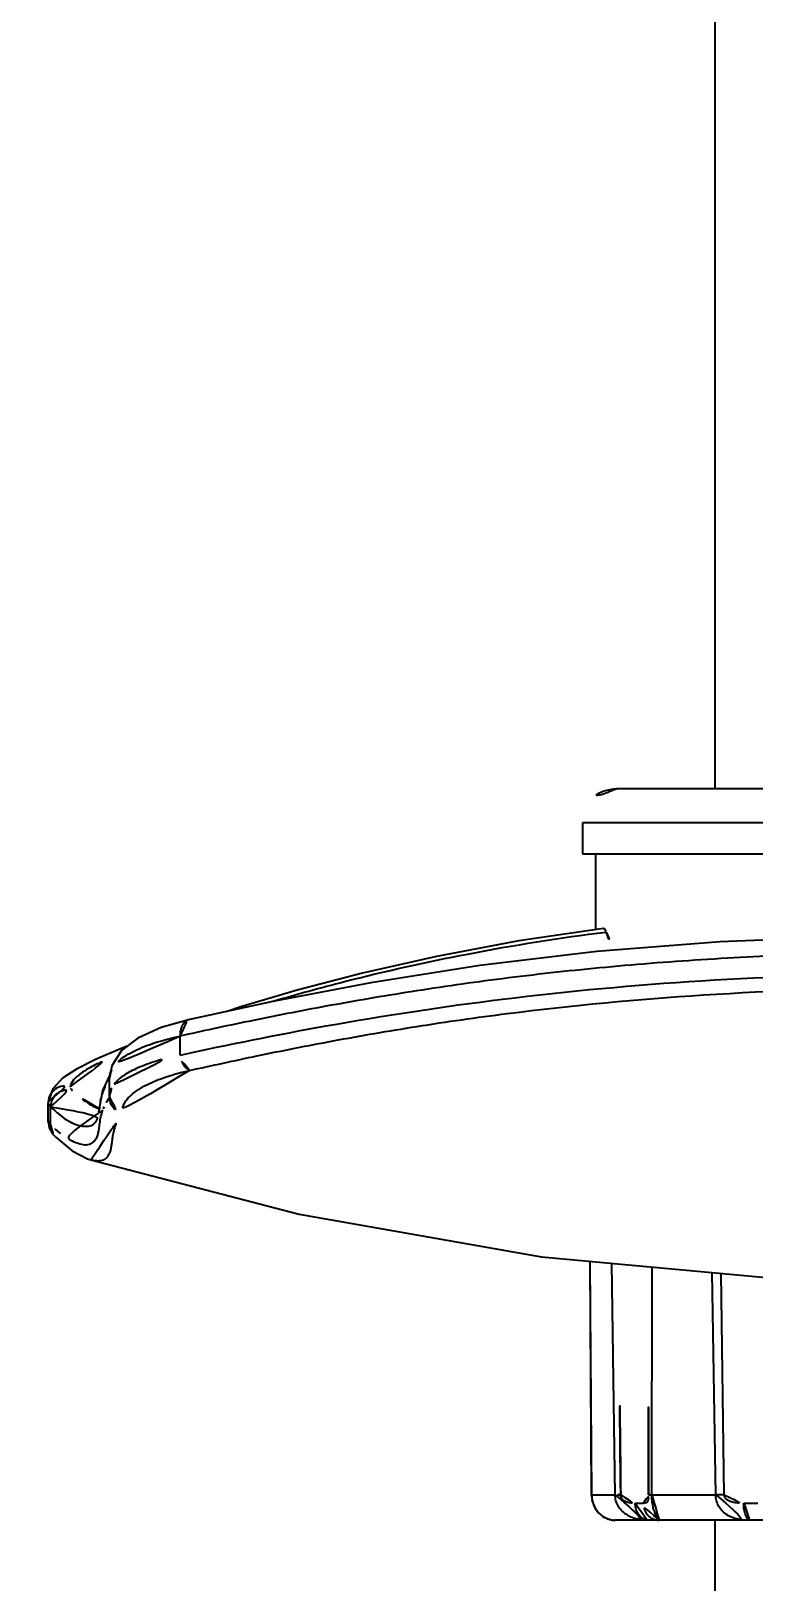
# Model space of a CAD drawing. Extents: x 16296660632 to 16296678186, y -37409619871 to -37409616409.
# Drawn here: x 16296676857 to 16296676899.3, y -37409617324.4 to -37409617233.7 of the extents above; entities that cross this region are included whole.
import ezdxf

# ---------------------------------------------------------------- set-up
doc = ezdxf.new("R2010")
doc.units = 0
doc.header["$LTSCALE"] = 10
doc.header["$MEASUREMENT"] = 0
doc.header["$PDMODE"] = 3
doc.header["$PDSIZE"] = -10
doc.layers.get('0').update_dxf_attribs({"linetype": 'CONTINUOUS'})
doc.layers.get('DEFPOINTS').update_dxf_attribs({"linetype": 'CONTINUOUS'})
doc.styles.add('Daelim Dimension', font='')
doc.styles.get('Daelim Dimension').set_extended_font_data('나눔고딕')
doc.dimstyles.new('DEFAULT', dxfattribs={"dimscale": 2, "dimtxt": 2, "dimasz": 2, "dimexe": 0, "dimexo": 2, "dimgap": 1, "dimtad": 1, "dimdec": 1, "dimzin": 9, "dimdsep": 46, "dimtxsty": 'Daelim Dimension', "dimcen": 0.5, "dimclrd": 252, "dimclre": 252, "dimclrt": 3, "dimadec": 1, "dimazin": 0, "dimtfac": 1, "dimtdec": 1, "dimtix": 1, "dimtmove": 0, "dimatfit": 3, "dimfxl": 1, "dimtolj": 1, "dimtzin": 1, "dimlwd": 9, "dimlwe": 9, "dimarcsym": 0})

# ---------------------------------------------------------------- blocks, each defined once
blk = doc.blocks.new('*D8')
at = {"color": 5, "lineweight": 9, "ltscale": 0.5, "transparency": 16777216}
for p, q in [((16296676891.1945, -37409616830.705269), (16296676719.35803, -37409616830.705269)), ((16296676721.35803, -37409616838.705269), (16296676721.35803, -37409617748.305267)), ((16296676843.02615, -37409617756.305267), (16296676719.35803, -37409617756.305267))]:
    blk.add_line(p, q, dxfattribs=at)
at = {"color": 5, "ltscale": 0.5, "transparency": 16777216}
for points in [[(16296676720.0247, -37409616838.705269), (16296676722.69137, -37409616838.705269), (16296676721.35803, -37409616830.705269)], [(16296676720.0247, -37409617748.305267), (16296676722.69137, -37409617748.305267), (16296676721.35803, -37409617756.305267)]]:
    blk.add_solid(points, dxfattribs=at)
at = {"layer": 'DEFPOINTS', "color": 0, "ltscale": 0.5, "transparency": 16777216}
for p in [(16296676895.1945, -37409616830.705269), (16296676721.35803, -37409617756.305267), (16296676847.02615, -37409617756.305267)]:
    blk.add_point(p, dxfattribs=at)
at = {"color": 7, "ltscale": 0.5, "transparency": 16777216, "insert": (16296676708.47106, -37409617293.505272), "char_height": 20, "attachment_point": 5, "rotation": 90, "style": 'Daelim Dimension'}
blk.add_mtext('\\A1;926', dxfattribs=at)

msp = doc.modelspace()

# ---------------------------------------------------------------- linework, layer by layer
at = {"ltscale": 0.5}
for p, q in [((16296676897.0445, -37409617278.005272), (16296676897.0445, -37409617049.70533)), ((16296676924.794491, -37409617278.005272), (16296676891.2945, -37409617278.005272)), ((16296676889.2945, -37409617280.005272), (16296676889.2945, -37409617281.805267)), ((16296676926.7945, -37409617280.005272), (16296676889.2945, -37409617280.005272)), ((16296676889.29451, -37409617281.805267), (16296676926.794491, -37409617281.805267)), ((16296676890.0445, -37409617281.805267), (16296676890.0445, -37409617286.254997)), ((16296676866.331249, -37409617291.502136), (16296676866.33181, -37409617291.502007)), ((16296676865.759729, -37409617293.585388), (16296676865.759729, -37409617292.477219)), ((16296676861.759991, -37409617294.210426), (16296676861.627729, -37409617294.946831)), ((16296676861.672779, -37409617294.695992), (16296676861.222509, -37409617295.650467)), ((16296676861.627729, -37409617294.933647), (16296676861.627701, -37409617294.940239)), ((16296676861.627701, -37409617296.007599), (16296676861.627701, -37409617294.940239)), ((16296676858.04846, -37409617296.315514), (16296676858.04538, -37409617296.399368)), ((16296676861.62771, -37409617296.008369), (16296676861.62879, -37409617296.07457)), ((16296676861.628679, -37409617296.071053), (16296676861.62879, -37409617296.07457)), ((16296676858.04538, -37409617297.4505), (16296676858.04538, -37409617296.399391)), ((16296676858.18247, -37409617297.669037), (16296676858.18247, -37409617296.619347)), ((16296676861.023569, -37409617296.821213), (16296676861.027861, -37409617296.788231)), ((16296676858.04538, -37409617297.450272), (16296676858.114771, -37409617297.845978)), ((16296676858.485991, -37409617298.394829), (16296676858.48658, -37409617298.395393)), ((16296676860.53903, -37409617299.717407), (16296676860.544609, -37409617299.719078)), ((16296676886.89352, -37409617305.401108), (16296676900.030849, -37409617306.604156)), ((16296676889.72052, -37409617305.659988), (16296676889.815769, -37409617319.316597)), ((16296676889.822491, -37409617319.318367), (16296676889.728491, -37409617305.660721)), ((16296676891.192711, -37409617319.318367), (16296676891.007971, -37409617305.777893)), ((16296676893.334841, -37409617319.318367), (16296676893.357809, -37409617305.993073)), ((16296676897.07836, -37409617319.318367), (16296676896.86055, -37409617306.313843)), ((16296676897.56988, -37409617319.309639), (16296676897.4028, -37409617306.363487)), ((16296676889.822491, -37409617319.318367), (16296676889.815781, -37409617319.316612)), ((16296676889.822809, -37409617319.318359), (16296676891.19302, -37409617319.318359)), ((16296676892.36297, -37409617319.805267), (16296676892.845039, -37409617319.805267)), ((16296676893.3351, -37409617319.318359), (16296676897.07856, -37409617319.318359)), ((16296676897.56991, -37409617319.309639), (16296676897.07836, -37409617319.318367)), ((16296676898.71245, -37409617319.805267), (16296676899.547409, -37409617319.805267)), ((16296676891.047159, -37409617320.795273), (16296676891.206791, -37409617320.805267)), ((16296676924.882311, -37409617320.805267), (16296676891.20677, -37409617320.805267)), ((16296676897.0445, -37409617619.755272), (16296676897.0445, -37409617320.805267))]:
    msp.add_line(p, q, dxfattribs=at)
for points in [[(16296676890.522011, -37409617286.185226), (16296676885.569731, -37409617286.908752), (16296676880.74888, -37409617287.809723), (16296676876.4259, -37409617288.790283), (16296676872.61125, -37409617289.794373), (16296676869.303221, -37409617290.7715), (16296676868.50544, -37409617291.029892)], [(16296676950.46324, -37409617291.489639), (16296676945.668989, -37409617290.446907), (16296676939.98097, -37409617289.355026), (16296676933.671471, -37409617288.355667), (16296676926.859831, -37409617287.535622), (16296676919.675501, -37409617286.958717), (16296676912.25988, -37409617286.66214), (16296676904.762051, -37409617286.661331), (16296676897.334009, -37409617286.956108), (16296676890.125071, -37409617287.531059), (16296676883.276991, -37409617288.350113), (16296676876.92017, -37409617289.351357), (16296676871.174829, -37409617290.450073), (16296676866.331249, -37409617291.502136)], [(16296676866.33182, -37409617291.502022), (16296676864.65736, -37409617291.980911), (16296676863.290079, -37409617292.598427), (16296676862.331699, -37409617293.326653), (16296676861.759991, -37409617294.210426)], [(16296676862.666849, -37409617293.071991), (16296676862.276739, -37409617293.221184), (16296676860.80732, -37409617293.84893), (16296676859.70059, -37409617294.406601), (16296676858.891199, -37409617294.93988), (16296676858.31358, -37409617295.554062), (16296676858.048479, -37409617296.315247)], [(16296676861.222509, -37409617295.650467), (16296676861.04492, -37409617296.613129), (16296676861.006571, -37409617296.867828)], [(16296676858.114771, -37409617297.845978), (16296676858.305679, -37409617298.19487), (16296676858.48658, -37409617298.395393)], [(16296676858.485991, -37409617298.394829), (16296676859.457951, -37409617299.185387), (16296676860.3377, -37409617299.649437), (16296676860.539129, -37409617299.717453)], [(16296676860.544609, -37409617299.719078), (16296676872.72768, -37409617302.888847), (16296676886.89352, -37409617305.401108)], [(16296676889.81596, -37409617319.316597), (16296676889.83045, -37409617319.522171), (16296676889.90259, -37409617319.827957), (16296676890.03447, -37409617320.11422), (16296676890.22559, -37409617320.369904), (16296676890.472851, -37409617320.580254), (16296676890.76446, -37409617320.727539), (16296676891.047159, -37409617320.795273)], [(16296676889.81596, -37409617319.316597), (16296676889.831739, -37409617319.531593), (16296676889.905569, -37409617319.836571), (16296676890.039, -37409617320.121819), (16296676890.231569, -37409617320.376259), (16296676890.47961, -37409617320.584732), (16296676890.77058, -37409617320.729729), (16296676891.049959, -37409617320.795448)]]:
    msp.add_lwpolyline(points, dxfattribs=at)
for centre, radius, start, end in [((16296676891.2945, -37409617280.005272), 2, 90, 180), ((16296676900.10248, -37409617283.03392), 10.002032, 199.57617368, 206.33309958), ((16296676865.924749, -37409617297.188187), 4.907033, 169.16771026, 171.11380386), ((16296676853.700781, -37409617295.864098), 7.385078, 351.90185849, 352.55348687), ((16296676863.99317, -37409617297.790497), 2.921083, 156.19738245, 160.39271622), ((16296676862.113701, -37409617293.820107), 5.490127, 231.83599714, 232.89335151), ((16296676891.44598, -37409617319.305069), 1.623224, 180.46904838, 191.52116841), ((16296676891.41497, -37409617319.310867), 1.591678, 191.53944999, 191.78806795), ((16296676891.415291, -37409617319.310867), 1.591992, 191.78583908, 202.79315449), ((16296676891.376989, -37409617319.325737), 1.550916, 202.8348416, 203.69613933), ((16296676891.36632, -37409617319.330688), 1.539157, 203.68752892, 213.7853003), ((16296676891.324011, -37409617319.357407), 1.489141, 213.8359787, 215.6241277), ((16296676891.308451, -37409617319.368896), 1.4698, 215.61297394, 224.96283093), ((16296676891.27393, -37409617319.401627), 1.422245, 225.01236395, 227.39970314), ((16296676891.25951, -37409617319.417778), 1.400602, 227.38716327, 237.25512144), ((16296676891.228279, -37409617319.464249), 1.34462, 237.30340904, 248.86197321), ((16296676891.21287, -37409617319.500778), 1.304992, 248.91451812, 253.80095894), ((16296676891.21018, -37409617319.511047), 1.29437, 253.78843945, 262.07413515), ((16296676891.209, -37409617319.511711), 1.293562, 262.12201506, 269.95847246)]:
    msp.add_arc(centre, radius, start, end, dxfattribs=at)
for points, knots in [([(16296676871.190729, -37409617290.437149), (16296676872.580179, -37409617290.02887), (16296676876.34774, -37409617288.991997), (16296676882.832689, -37409617287.542618), (16296676887.965191, -37409617286.723427), (16296676890.678591, -37409617286.385193)], [0, 0, 0, 0, 0.218064528, 0.588262509, 1, 1, 1, 1]), ([(16296676890.522011, -37409617286.185226), (16296676890.55254, -37409617286.181374), (16296676890.60433, -37409617286.226707), (16296676890.645309, -37409617286.300987), (16296676890.66782, -37409617286.354858), (16296676890.6786, -37409617286.385193)], [0, 0, 0, 0, 0.349136429, 0.634735439, 1, 1, 1, 1]), ([(16296676951.041651, -37409617292.464699), (16296676950.404329, -37409617292.325218), (16296676949.08716, -37409617292.032242), (16296676946.28269, -37409617291.438782), (16296676942.476021, -37409617290.691383), (16296676937.574089, -37409617289.844582), (16296676932.27354, -37409617289.089844), (16296676927.63415, -37409617288.558922), (16296676923.773581, -37409617288.227493), (16296676919.77198, -37409617287.938217), (16296676914.682449, -37409617287.68576), (16296676909.550871, -37409617287.609421), (16296676905.423019, -37409617287.642441), (16296676901.3214, -37409617287.733856), (16296676896.27331, -37409617287.978851), (16296676890.3633, -37409617288.450737), (16296676884.70327, -37409617289.077316), (16296676879.36899, -37409617289.841759), (16296676874.42421, -37409617290.684631), (16296676870.579889, -37409617291.441551), (16296676867.741211, -37409617292.038757), (16296676866.405149, -37409617292.330688), (16296676865.759729, -37409617292.477219)], [0, 0, 0, 0, 0.022755257, 0.047063383, 0.099980981, 0.158052551, 0.220546999, 0.286698819, 0.320892796, 0.355687428, 0.42663113, 0.498592722, 0.534654894, 0.570606215, 0.641681855, 0.710897036, 0.777366107, 0.840267903, 0.898823352, 0.952301614, 0.976915745, 1, 1, 1, 1]), ([(16296676865.759729, -37409617293.585388), (16296676868.591921, -37409617292.968597), (16296676874.84672, -37409617291.706123), (16296676885.002831, -37409617290.157791), (16296676896.431179, -37409617289.103416), (16296676908.516411, -37409617288.736221), (16296676920.585581, -37409617289.105263), (16296676931.966539, -37409617290.162209), (16296676942.04661, -37409617291.708542), (16296676948.242599, -37409617292.961998), (16296676951.041651, -37409617293.571678)], [0, 0, 0, 0, 0.101153466, 0.222621952, 0.358335936, 0.501412276, 0.644295625, 0.77944917, 0.900029395, 1, 1, 1, 1]), ([(16296676866.30274, -37409617294.489571), (16296676867.61854, -37409617294.19841), (16296676870.411011, -37409617293.585968), (16296676874.840549, -37409617292.711594), (16296676879.71624, -37409617291.869873), (16296676886.92411, -37409617290.83744), (16296676896.566641, -37409617289.933327), (16296676908.51404, -37409617289.539017), (16296676920.44553, -37409617289.935944), (16296676930.05481, -37409617290.842796), (16296676937.221029, -37409617291.876022), (16296676942.05529, -37409617292.714928), (16296676946.437691, -37409617293.583092), (16296676949.19659, -37409617294.190987), (16296676950.49543, -37409617294.476791)], [0, 0, 0, 0, 0.047610987, 0.100997998, 0.159498404, 0.222394266, 0.358210476, 0.501419526, 0.644434617, 0.779690507, 0.842177784, 0.90019458, 0.953014868, 1, 1, 1, 1]), ([(16296676865.759729, -37409617292.477219), (16296676865.75024, -37409617292.364693), (16296676865.761271, -37409617292.142601), (16296676865.87108, -37409617291.840134), (16296676866.0651, -37409617291.608269), (16296676866.24185, -37409617291.522476), (16296676866.331249, -37409617291.502136)], [0, 0, 0, 0, 0.276687422, 0.536309735, 0.775388759, 1, 1, 1, 1]), ([(16296676865.759729, -37409617292.477219), (16296676865.251209, -37409617292.587143), (16296676864.33547, -37409617292.823669), (16296676863.284809, -37409617293.224586), (16296676862.62167, -37409617293.587936), (16296676862.149929, -37409617293.920433), (16296676861.865829, -37409617294.224113), (16296676861.75248, -37409617294.444778)], [0, 0, 0, 0, 0.341729709, 0.620277853, 0.736101137, 0.837055326, 1, 1, 1, 1]), ([(16296676859.34024, -37409617295.437866), (16296676859.35191, -37409617295.288101), (16296676859.49456, -37409617295.053177), (16296676859.76984, -37409617294.796928), (16296676860.22179, -37409617294.46859), (16296676860.99979, -37409617294.047272), (16296676861.690241, -37409617293.73558), (16296676862.085939, -37409617293.566689)], [0, 0, 0, 0, 0.132186786, 0.222764787, 0.33370582, 0.621418621, 1, 1, 1, 1]), ([(16296676861.75248, -37409617294.444778), (16296676861.73237, -37409617294.483917), (16296676861.662701, -37409617294.637993), (16296676861.628531, -37409617294.808601), (16296676861.627729, -37409617294.933647)], [0, 0, 0, 0, 0.260259559, 1, 1, 1, 1]), ([(16296676861.90307, -37409617295.287956), (16296676862.055059, -37409617295.095863), (16296676862.492979, -37409617294.729599), (16296676863.34244, -37409617294.288307), (16296676864.45784, -37409617293.89135), (16296676865.298441, -37409617293.682648), (16296676865.759729, -37409617293.585388)], [0, 0, 0, 0, 0.171794581, 0.393342125, 0.669375759, 1, 1, 1, 1]), ([(16296676866.30274, -37409617294.489563), (16296676865.71891, -37409617294.621719), (16296676864.89963, -37409617294.848091), (16296676863.920361, -37409617295.257874), (16296676863.3538, -37409617295.566948), (16296676862.908211, -37409617295.89399), (16296676862.584961, -37409617296.240623), (16296676862.39032, -37409617296.610603), (16296676862.354071, -37409617296.871887), (16296676862.35911, -37409617296.995758)], [0, 0, 0, 0, 0.361849175, 0.51157921, 0.640910249, 0.751094264, 0.844390733, 0.925056019, 1, 1, 1, 1]), ([(16296676866.30274, -37409617294.489571), (16296676866.14963, -37409617294.407562), (16296676865.885019, -37409617294.131897), (16296676865.775169, -37409617293.773201), (16296676865.759729, -37409617293.585388)], [0, 0, 0, 0, 0.479613252, 1, 1, 1, 1]), ([(16296676858.04851, -37409617296.315422), (16296676858.05949, -37409617296.167938), (16296676858.14958, -37409617295.873589), (16296676858.46314, -37409617295.538513), (16296676858.89069, -37409617295.37072), (16296676859.19833, -37409617295.394241), (16296676859.34024, -37409617295.437866)], [0, 0, 0, 0, 0.249555795, 0.499258444, 0.749468634, 1, 1, 1, 1]), ([(16296676861.19586, -37409617295.895447), (16296676861.217449, -37409617295.824402), (16296676861.32436, -37409617295.51136), (16296676861.48284, -37409617295.216187), (16296676861.628269, -37409617295.005013)], [0, 0, 0, 0, 0.224565505, 1, 1, 1, 1]), ([(16296676861.627701, -37409617296.007599), (16296676861.62771, -37409617295.883614), (16296676861.679331, -37409617295.621033), (16296676861.818291, -37409617295.395119), (16296676861.90307, -37409617295.287956)], [0, 0, 0, 0, 0.475736562, 1, 1, 1, 1]), ([(16296676858.18247, -37409617296.619347), (16296676858.184959, -37409617296.46669), (16296676858.262871, -37409617296.157593), (16296676858.57102, -37409617295.797028), (16296676859.00498, -37409617295.6073), (16296676859.32234, -37409617295.624107), (16296676859.467991, -37409617295.667)], [0, 0, 0, 0, 0.25005038, 0.50099216, 0.751316545, 1, 1, 1, 1]), ([(16296676859.467991, -37409617295.667), (16296676859.44734, -37409617295.647362), (16296676859.386909, -37409617295.584801), (16296676859.33609, -37409617295.497917), (16296676859.34024, -37409617295.437866)], [0, 0, 0, 0, 0.321291725, 1, 1, 1, 1]), ([(16296676861.031111, -37409617296.731247), (16296676860.77976, -37409617296.643738), (16296676860.219351, -37409617296.331123), (16296676859.734421, -37409617295.920082), (16296676859.467991, -37409617295.667)], [0, 0, 0, 0, 0.420045369, 1, 1, 1, 1]), ([(16296676861.10515, -37409617296.265999), (16296676861.110901, -37409617296.236076), (16296676861.136209, -37409617296.111427), (16296676861.167721, -37409617295.987991), (16296676861.19586, -37409617295.895447)], [0, 0, 0, 0, 0.239570821, 1, 1, 1, 1]), ([(16296676861.628679, -37409617296.071053), (16296676861.59671, -37409617296.116463), (16296676861.481159, -37409617296.288933), (16296676861.381941, -37409617296.472473), (16296676861.320551, -37409617296.611588)], [0, 0, 0, 0, 0.267492506, 1, 1, 1, 1]), ([(16296676861.62879, -37409617296.07457), (16296676861.635401, -37409617296.279053), (16296676861.789181, -37409617296.69632), (16296676862.159781, -37409617296.938408), (16296676862.35911, -37409617296.995773)], [0, 0, 0, 0, 0.496554598, 1, 1, 1, 1]), ([(16296676858.04538, -37409617296.399391), (16296676858.04538, -37409617296.416397), (16296676858.049801, -37409617296.439774), (16296676858.05814, -37409617296.461441), (16296676858.06061, -37409617296.467163)], [0, 0, 0, 0, 0.731961991, 1, 1, 1, 1]), ([(16296676858.06061, -37409617296.467163), (16296676858.063219, -37409617296.473213), (16296676858.075809, -37409617296.499222), (16296676858.09239, -37409617296.52314), (16296676858.10631, -37409617296.54052)], [0, 0, 0, 0, 0.228536784, 1, 1, 1, 1]), ([(16296676858.10631, -37409617296.54052), (16296676858.111549, -37409617296.54705), (16296676858.13518, -37409617296.574966), (16296676858.161449, -37409617296.600563), (16296676858.18247, -37409617296.619347)], [0, 0, 0, 0, 0.229035393, 1, 1, 1, 1]), ([(16296676858.18247, -37409617296.619347), (16296676858.36581, -37409617296.779549), (16296676858.704029, -37409617297.073463), (16296676859.19569, -37409617297.441406), (16296676859.64436, -37409617297.676407), (16296676859.994789, -37409617297.764832), (16296676860.24192, -37409617297.777046), (16296676860.40658, -37409617297.765129), (16296676860.55938, -37409617297.723587), (16296676860.75098, -37409617297.610802), (16296676860.939131, -37409617297.329323), (16296676860.99017, -37409617297.058563), (16296676861.012211, -37409617296.904449)], [0, 0, 0, 0, 0.197197046, 0.362884379, 0.496336773, 0.604718538, 0.65225353, 0.696333859, 0.737936456, 0.779365778, 0.873912137, 1, 1, 1, 1]), ([(16296676861.24147, -37409617296.810257), (16296676861.15447, -37409617297.054192), (16296676861.058571, -37409617297.507408), (16296676861.012711, -37409617298.106194), (16296676860.851471, -37409617298.54908), (16296676860.54903, -37409617298.79834), (16296676860.17202, -37409617298.855949), (16296676859.75716, -37409617298.751373), (16296676859.286051, -37409617298.536659), (16296676858.96908, -37409617298.325279), (16296676858.801491, -37409617298.198547)], [0, 0, 0, 0, 0.192080373, 0.340102183, 0.446513461, 0.530919227, 0.617031426, 0.718846113, 0.844170676, 1, 1, 1, 1]), ([(16296676860.544821, -37409617299.719139), (16296676860.6563, -37409617299.752434), (16296676860.87026, -37409617299.797867), (16296676861.18741, -37409617299.774986), (16296676861.46262, -37409617299.623787), (16296676861.6085, -37409617299.390877), (16296676861.69059, -37409617299.159088), (16296676861.73366, -37409617298.937447), (16296676861.76235, -37409617298.681999), (16296676861.801649, -37409617298.394287), (16296676861.862459, -37409617298.076187), (16296676861.99991, -37409617297.584396), (16296676862.20261, -37409617297.230637), (16296676862.35911, -37409617296.995773)], [0, 0, 0, 0, 0.093129834, 0.173541543, 0.249452323, 0.334860208, 0.38654855, 0.446253724, 0.514945, 0.592391529, 0.678596016, 0.774076978, 1, 1, 1, 1]), ([(16296676861.027861, -37409617296.788231), (16296676861.031509, -37409617296.759949), (16296676861.04664, -37409617296.64045), (16296676861.062349, -37409617296.521004), (16296676861.07662, -37409617296.430183)], [0, 0, 0, 0, 0.236767025, 1, 1, 1, 1]), ([(16296676858.04538, -37409617297.4505), (16296676858.04538, -37409617297.48674), (16296676858.08153, -37409617297.572632), (16296676858.14397, -37409617297.634842), (16296676858.18247, -37409617297.669037)], [0, 0, 0, 0, 0.413090366, 1, 1, 1, 1]), ([(16296676858.18247, -37409617297.669037), (16296676858.1803, -37409617297.803352), (16296676858.231461, -37409617298.075249), (16296676858.389021, -37409617298.302879), (16296676858.486, -37409617298.394821)], [0, 0, 0, 0, 0.50130123, 1, 1, 1, 1]), ([(16296676858.72127, -37409617298.136688), (16296676858.677629, -37409617298.102409), (16296676858.492701, -37409617297.952766), (16296676858.31543, -37409617297.793861), (16296676858.18247, -37409617297.669029)], [0, 0, 0, 0, 0.23327488, 1, 1, 1, 1]), ([(16296676891.19302, -37409617319.318359), (16296676891.19421, -37409617319.437721), (16296676891.23004, -37409617319.677223), (16296676891.377529, -37409617320.007103), (16296676891.602539, -37409617320.287643), (16296676891.97307, -37409617320.576553), (16296676892.5091, -37409617320.77597), (16296676892.95153, -37409617320.805267), (16296676893.16243, -37409617320.805267)], [0, 0, 0, 0, 0.130342379, 0.260510998, 0.390213098, 0.519039878, 0.769713569, 1, 1, 1, 1]), ([(16296676891.522381, -37409617319.309639), (16296676891.488251, -37409617319.310364), (16296676891.378349, -37409617319.312828), (16296676891.26845, -37409617319.315536), (16296676891.192711, -37409617319.318367)], [0, 0, 0, 0, 0.310550681, 1, 1, 1, 1]), ([(16296676891.5222, -37409617319.309639), (16296676891.522829, -37409617319.366867), (16296676891.54925, -37409617319.478401), (16296676891.645571, -37409617319.609138), (16296676891.766069, -37409617319.696648), (16296676891.929621, -37409617319.766533), (16296676892.131201, -37409617319.801666), (16296676892.288481, -37409617319.805267), (16296676892.36297, -37409617319.805267)], [0, 0, 0, 0, 0.15823191, 0.305261149, 0.440030595, 0.565202908, 0.794092148, 1, 1, 1, 1]), ([(16296676892.36297, -37409617319.805267), (16296676892.36297, -37409617319.934433), (16296676892.402149, -37409617320.18811), (16296676892.572411, -37409617320.517967), (16296676892.79792, -37409617320.713226), (16296676893.00374, -37409617320.791977), (16296676893.11005, -37409617320.805267), (16296676893.16243, -37409617320.805267)], [0, 0, 0, 0, 0.274646056, 0.535289596, 0.774869055, 0.888637102, 1, 1, 1, 1]), ([(16296676892.845039, -37409617319.805267), (16296676892.866831, -37409617319.805267), (16296676892.90815, -37409617319.80468), (16296676892.966999, -37409617319.798637), (16296676893.020309, -37409617319.782753), (16296676893.06732, -37409617319.748093), (16296676893.102961, -37409617319.686707), (16296676893.126471, -37409617319.593826), (16296676893.13974, -37409617319.464737), (16296676893.142389, -37409617319.365417), (16296676893.142469, -37409617319.309639)], [0, 0, 0, 0, 0.095668567, 0.181282539, 0.259173194, 0.337039798, 0.431272583, 0.564131869, 0.755122439, 1, 1, 1, 1]), ([(16296676893.765011, -37409617320.805267), (16296676893.644939, -37409617320.805267), (16296676893.460859, -37409617320.764877), (16296676893.249571, -37409617320.641228), (16296676893.06156, -37409617320.473297), (16296676892.89151, -37409617320.193993), (16296676892.845039, -37409617319.934982), (16296676892.845039, -37409617319.805267)], [0, 0, 0, 0, 0.239997623, 0.362515283, 0.486986545, 0.740714152, 1, 1, 1, 1]), ([(16296676893.334841, -37409617319.318367), (16296676893.291809, -37409617319.317307), (16296676893.235359, -37409617319.315857), (16296676893.171379, -37409617319.312378), (16296676893.15033, -37409617319.310867), (16296676893.142771, -37409617319.309639)], [0, 0, 0, 0, 0.671379365, 0.880515121, 1, 1, 1, 1]), ([(16296676893.3351, -37409617319.318359), (16296676893.335569, -37409617319.436623), (16296676893.348419, -37409617319.665466), (16296676893.393591, -37409617319.941429), (16296676893.4443, -37409617320.142281), (16296676893.485809, -37409617320.274406), (16296676893.53027, -37409617320.391541), (16296676893.575951, -37409617320.49295), (16296676893.620979, -37409617320.578484), (16296676893.66358, -37409617320.648376), (16296676893.70191, -37409617320.703323), (16296676893.73074, -37409617320.739861), (16296676893.75004, -37409617320.762619), (16296676893.761, -37409617320.775368), (16296676893.76758, -37409617320.782959), (16296676893.765011, -37409617320.805267)], [0, 0, 0, 0, 0.227313846, 0.43962185, 0.536351292, 0.625294581, 0.705691589, 0.777001773, 0.838949252, 0.891357814, 0.934235937, 0.967629751, 0.980782446, 0.991573936, 1, 1, 1, 1]), ([(16296676897.07856, -37409617319.318359), (16296676897.07966, -37409617319.437553), (16296676897.11265, -37409617319.675629), (16296676897.25016, -37409617320.005547), (16296676897.463831, -37409617320.287537), (16296676897.73708, -37409617320.508003), (16296676898.05204, -37409617320.662956), (16296676898.508289, -37409617320.78862), (16296676898.866421, -37409617320.805267), (16296676899.104429, -37409617320.805267)], [0, 0, 0, 0, 0.126769885, 0.252301176, 0.376187726, 0.499101492, 0.622311094, 0.746871827, 1, 1, 1, 1]), ([(16296676897.56988, -37409617319.309639), (16296676897.570669, -37409617319.367638), (16296676897.6064, -37409617319.484756), (16296676897.729179, -37409617319.613579), (16296676897.882099, -37409617319.698822), (16296676898.046749, -37409617319.75164), (16296676898.214741, -37409617319.782227), (16296676898.436661, -37409617319.803101), (16296676898.602711, -37409617319.805267), (16296676898.71245, -37409617319.805267)], [0, 0, 0, 0, 0.127717746, 0.255621596, 0.38309652, 0.509591091, 0.634769347, 0.758379943, 1, 1, 1, 1]), ([(16296676898.71245, -37409617319.805267), (16296676898.71245, -37409617319.93322), (16296676898.72599, -37409617320.120613), (16296676898.774269, -37409617320.35585), (16296676898.82165, -37409617320.50679), (16296676898.87945, -37409617320.631798), (16296676898.945959, -37409617320.726791), (16296676899.020491, -37409617320.789223), (16296676899.07815, -37409617320.805267), (16296676899.104429, -37409617320.805267)], [0, 0, 0, 0, 0.335554491, 0.489910664, 0.629075387, 0.749567763, 0.849747116, 0.931078075, 1, 1, 1, 1])]:
    msp.add_open_spline(points, degree=3, knots=knots, dxfattribs=at)
for points in [[(16296676891.5222, -37409617319.309639), (16296676891.475121, -37409617314.810364), (16296676891.427259, -37409617310.311089), (16296676891.378719, -37409617305.811829)], [(16296676893.142771, -37409617319.309639), (16296676893.14687, -37409617314.864616), (16296676893.151291, -37409617310.419609), (16296676893.15601, -37409617305.974602)]]:
    msp.add_open_spline(points, degree=3, dxfattribs=at)

# ---------------------------------------------------------------- dimensions: what is measured, and where the dimension line sits
dim = msp.add_linear_dim(base=(16296676721.35803, -37409617756.305267), p1=(16296676895.1945, -37409616830.705269), p2=(16296676847.02615, -37409617756.305267), angle=90, dimstyle='DEFAULT', override={"dimtxt": 10, "dimasz": 4, "dimexe": 1, "dimdec": 0, "dimclrd": 5, "dimclre": 5, "dimclrt": 7}, dxfattribs=at)
dim.commit()
dim.dimension.update_dxf_attribs({"geometry": '*D8', "text_midpoint": (16296676721.35804, -37409617293.505272), "dimtype": 160})

doc.saveas('drawing.dxf')
